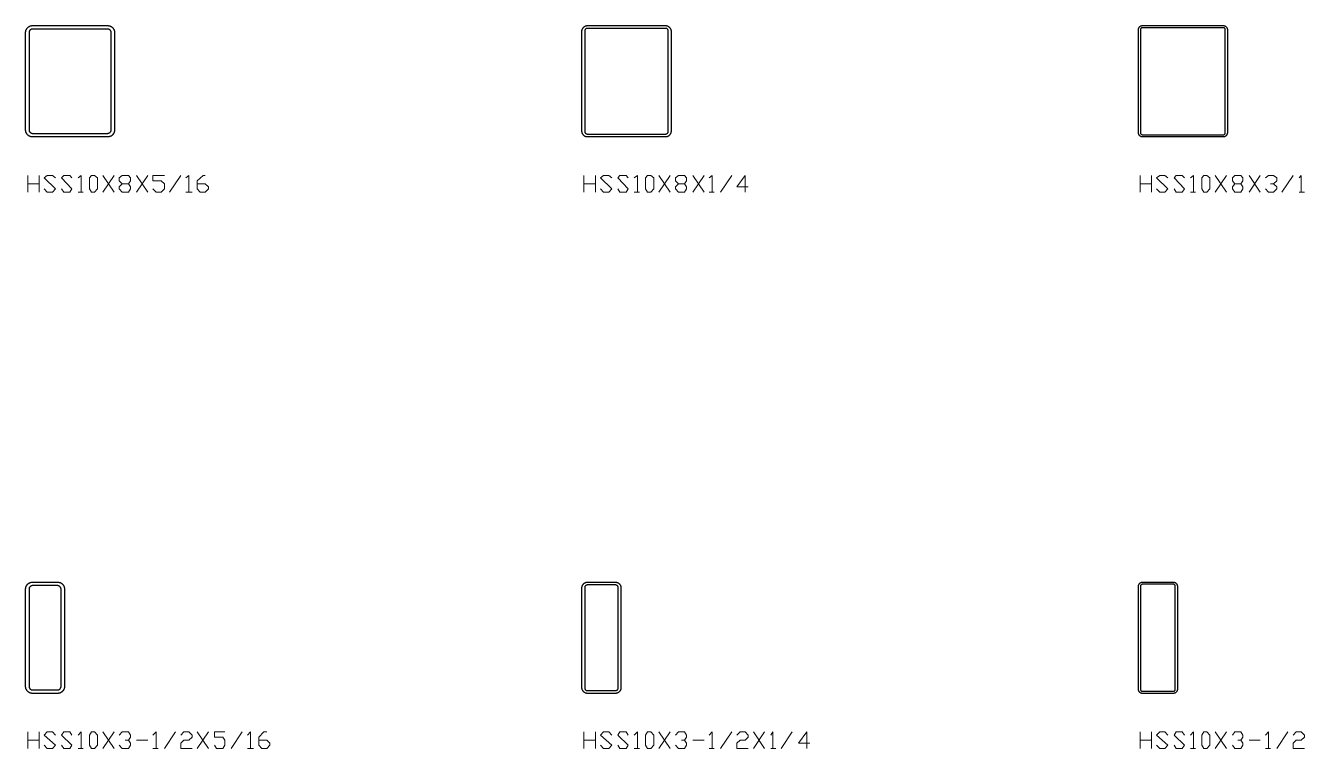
# Model space of a CAD drawing. Header units: inches. Extents: x 0 to 975, y -1305 to 34.
# Drawn here: x 0 to 114.9, y -704.9 to -640 of the extents above; entities that cross this region are included whole.
import ezdxf

# ---------------------------------------------------------------- set-up
doc = ezdxf.new("R2010")
doc.units = ezdxf.units.IN
doc.header["$MEASUREMENT"] = 0
doc.layers.add('AISC_STEEL', color=7, linetype='Continuous')

msp = doc.modelspace()

# ---------------------------------------------------------------- linework, layer by layer
at = {"color": 3, "lineweight": 0}
for p, q in [((0.2, -654.96), (0.2, -653.48)), ((1.22, -653.48), (1.22, -654.96)), ((6.93, -653.48), (7.95, -654.96)), ((6.93, -654.96), (7.95, -653.48)), ((9.98, -653.48), (10.99, -654.96)), ((9.98, -654.96), (10.99, -653.48)), ((12.93, -654.96), (13.94, -653.48)), ((50.18, -654.96), (50.18, -653.48)), ((51.2, -653.48), (51.2, -654.96)), ((56.91, -653.48), (57.93, -654.96)), ((56.91, -654.96), (57.93, -653.48)), ((59.96, -653.48), (60.97, -654.96)), ((59.96, -654.96), (60.97, -653.48)), ((62.45, -654.96), (63.46, -653.48)), ((100.16, -654.96), (100.16, -653.48)), ((101.18, -653.48), (101.18, -654.96)), ((106.9, -653.48), (107.91, -654.96)), ((106.9, -654.96), (107.91, -653.48)), ((109.94, -653.48), (110.95, -654.96)), ((109.94, -654.96), (110.95, -653.48)), ((112.89, -654.96), (113.9, -653.48)), ((0.2, -654.22), (1.22, -654.22)), ((4.72, -654.96), (5.18, -654.96)), ((5.92, -654.96), (5.92, -654.96)), ((14.4, -654.96), (14.96, -654.96)), ((50.18, -654.22), (51.2, -654.22)), ((54.7, -654.96), (55.16, -654.96)), ((55.9, -654.96), (55.9, -654.96)), ((61.43, -654.96), (61.89, -654.96)), ((100.16, -654.22), (101.18, -654.22)), ((104.68, -654.96), (105.14, -654.96)), ((105.88, -654.96), (105.88, -654.96)), ((114.46, -654.96), (114.92, -654.96)), ((0.2, -704.94), (0.2, -703.46)), ((0.2, -704.2), (1.22, -704.2)), ((1.22, -703.46), (1.22, -704.94)), ((6.93, -703.46), (7.95, -704.94)), ((6.93, -704.94), (7.95, -703.46)), ((9.98, -704.2), (10.99, -704.2)), ((12.47, -704.94), (13.48, -703.46)), ((15.42, -703.46), (16.43, -704.94)), ((15.42, -704.94), (16.43, -703.46)), ((18.46, -704.94), (19.47, -703.46)), ((50.18, -704.94), (50.18, -703.46)), ((50.18, -704.2), (51.2, -704.2)), ((51.2, -703.46), (51.2, -704.94)), ((56.91, -703.46), (57.93, -704.94)), ((56.91, -704.94), (57.93, -703.46)), ((59.96, -704.2), (60.97, -704.2)), ((62.45, -704.94), (63.46, -703.46)), ((65.4, -703.46), (66.41, -704.94)), ((65.4, -704.94), (66.41, -703.46)), ((67.89, -704.94), (68.9, -703.46)), ((100.16, -704.94), (100.16, -703.46)), ((100.16, -704.2), (101.18, -704.2)), ((101.18, -703.46), (101.18, -704.94)), ((106.9, -703.46), (107.91, -704.94)), ((106.9, -704.94), (107.91, -703.46)), ((109.94, -704.2), (110.95, -704.2)), ((112.43, -704.94), (113.44, -703.46)), ((4.72, -704.94), (5.18, -704.94)), ((5.92, -704.94), (5.92, -704.94)), ((11.45, -704.94), (11.91, -704.94)), ((19.94, -704.94), (20.49, -704.94)), ((54.7, -704.94), (55.16, -704.94)), ((55.9, -704.94), (55.9, -704.94)), ((61.43, -704.94), (61.89, -704.94)), ((66.97, -704.94), (67.43, -704.94)), ((104.68, -704.94), (105.14, -704.94)), ((105.88, -704.94), (105.88, -704.94)), ((111.41, -704.94), (111.88, -704.94))]:
    msp.add_line(p, q, dxfattribs=at)
for points in [[(1.68, -654.68), (1.95, -654.96), (2.41, -654.96), (2.69, -654.68), (1.68, -653.67), (1.95, -653.48), (2.41, -653.48), (2.69, -653.67)], [(3.24, -654.68), (3.43, -654.96), (3.98, -654.96), (4.17, -654.68), (3.24, -653.67), (3.43, -653.48), (3.98, -653.48), (4.17, -653.67)], [(4.72, -653.67), (5, -653.48), (5, -654.96)], [(9.24, -654.22), (9.42, -654.5), (9.42, -654.68), (9.24, -654.96), (8.68, -654.96), (8.41, -654.68), (8.41, -654.5), (8.68, -654.22), (9.24, -654.22), (9.42, -653.94), (9.42, -653.67), (9.24, -653.48), (8.68, -653.48), (8.41, -653.67), (8.41, -653.94), (8.68, -654.22)], [(11.45, -654.68), (11.73, -654.96), (12.19, -654.96), (12.47, -654.68), (12.47, -654.22), (12.19, -653.94), (11.45, -653.94), (11.45, -653.48), (12.47, -653.48)], [(14.4, -653.67), (14.68, -653.48), (14.68, -654.96)], [(15.42, -654.22), (16.15, -654.22), (16.43, -654.5), (16.43, -654.68), (16.15, -654.96), (15.69, -654.96), (15.42, -654.68), (15.42, -653.94), (15.97, -653.48), (16.15, -653.48)], [(51.66, -654.68), (51.93, -654.96), (52.4, -654.96), (52.67, -654.68), (51.66, -653.67), (51.93, -653.48), (52.4, -653.48), (52.67, -653.67)], [(53.23, -654.68), (53.41, -654.96), (53.96, -654.96), (54.15, -654.68), (53.23, -653.67), (53.41, -653.48), (53.96, -653.48), (54.15, -653.67)], [(54.7, -653.67), (54.98, -653.48), (54.98, -654.96)], [(59.22, -654.22), (59.4, -654.5), (59.4, -654.68), (59.22, -654.96), (58.67, -654.96), (58.39, -654.68), (58.39, -654.5), (58.67, -654.22), (59.22, -654.22), (59.4, -653.94), (59.4, -653.67), (59.22, -653.48), (58.67, -653.48), (58.39, -653.67), (58.39, -653.94), (58.67, -654.22)], [(61.43, -653.67), (61.71, -653.48), (61.71, -654.96)], [(64.94, -654.5), (63.92, -654.5), (64.66, -653.48), (64.66, -654.96)], [(101.64, -654.68), (101.92, -654.96), (102.38, -654.96), (102.65, -654.68), (101.64, -653.67), (101.92, -653.48), (102.38, -653.48), (102.65, -653.67)], [(103.21, -654.68), (103.39, -654.96), (103.94, -654.96), (104.13, -654.68), (103.21, -653.67), (103.39, -653.48), (103.94, -653.48), (104.13, -653.67)], [(104.68, -653.67), (104.96, -653.48), (104.96, -654.96)], [(109.2, -654.22), (109.39, -654.5), (109.39, -654.68), (109.2, -654.96), (108.65, -654.96), (108.46, -654.68), (108.46, -654.5), (108.65, -654.22), (109.2, -654.22), (109.39, -653.94), (109.39, -653.67), (109.2, -653.48), (108.65, -653.48), (108.46, -653.67), (108.46, -653.94), (108.65, -654.22)], [(111.41, -653.67), (111.69, -653.48), (112.15, -653.48), (112.43, -653.67), (112.43, -653.94), (112.15, -654.22), (111.88, -654.22)], [(114.46, -653.67), (114.64, -653.48), (114.64, -654.96)], [(112.15, -654.22), (112.43, -654.5), (112.43, -654.68), (112.15, -654.96), (111.69, -654.96), (111.41, -654.68)], [(1.68, -704.66), (1.95, -704.94), (2.41, -704.94), (2.69, -704.66), (1.68, -703.74), (1.95, -703.46), (2.41, -703.46), (2.69, -703.74)], [(3.24, -704.66), (3.43, -704.94), (3.98, -704.94), (4.17, -704.66), (3.24, -703.74), (3.43, -703.46), (3.98, -703.46), (4.17, -703.74)], [(4.72, -703.74), (5, -703.46), (5, -704.94)], [(8.41, -703.74), (8.68, -703.46), (9.24, -703.46), (9.42, -703.74), (9.42, -703.92), (9.24, -704.2), (8.96, -704.2)], [(9.24, -704.2), (9.42, -704.48), (9.42, -704.66), (9.24, -704.94), (8.68, -704.94), (8.41, -704.66)], [(11.45, -703.74), (11.73, -703.46), (11.73, -704.94)], [(13.94, -703.74), (14.22, -703.46), (14.68, -703.46), (14.96, -703.74), (14.96, -703.92), (14.68, -704.2), (14.22, -704.2), (13.94, -704.48), (13.94, -704.94), (14.96, -704.94)], [(16.98, -704.66), (17.17, -704.94), (17.72, -704.94), (17.91, -704.66), (17.91, -704.2), (17.72, -703.92), (16.98, -703.92), (16.98, -703.46), (17.91, -703.46)], [(19.94, -703.74), (20.21, -703.46), (20.21, -704.94)], [(20.95, -704.2), (21.69, -704.2), (21.96, -704.48), (21.96, -704.66), (21.69, -704.94), (21.23, -704.94), (20.95, -704.66), (20.95, -703.92), (21.41, -703.46), (21.69, -703.46)], [(51.66, -704.66), (51.93, -704.94), (52.4, -704.94), (52.67, -704.66), (51.66, -703.74), (51.93, -703.46), (52.4, -703.46), (52.67, -703.74)], [(53.23, -704.66), (53.41, -704.94), (53.96, -704.94), (54.15, -704.66), (53.23, -703.74), (53.41, -703.46), (53.96, -703.46), (54.15, -703.74)], [(54.7, -703.74), (54.98, -703.46), (54.98, -704.94)], [(58.39, -703.74), (58.67, -703.46), (59.22, -703.46), (59.4, -703.74), (59.4, -703.92), (59.22, -704.2), (58.94, -704.2)], [(59.22, -704.2), (59.4, -704.48), (59.4, -704.66), (59.22, -704.94), (58.67, -704.94), (58.39, -704.66)], [(61.43, -703.74), (61.71, -703.46), (61.71, -704.94)], [(63.92, -703.74), (64.2, -703.46), (64.66, -703.46), (64.94, -703.74), (64.94, -703.92), (64.66, -704.2), (64.2, -704.2), (63.92, -704.48), (63.92, -704.94), (64.94, -704.94)], [(66.97, -703.74), (67.15, -703.46), (67.15, -704.94)], [(70.47, -704.48), (69.46, -704.48), (70.19, -703.46), (70.19, -704.94)], [(101.64, -704.66), (101.92, -704.94), (102.38, -704.94), (102.65, -704.66), (101.64, -703.74), (101.92, -703.46), (102.38, -703.46), (102.65, -703.74)], [(103.21, -704.66), (103.39, -704.94), (103.94, -704.94), (104.13, -704.66), (103.21, -703.74), (103.39, -703.46), (103.94, -703.46), (104.13, -703.74)], [(104.68, -703.74), (104.96, -703.46), (104.96, -704.94)], [(108.46, -703.74), (108.65, -703.46), (109.2, -703.46), (109.39, -703.74), (109.39, -703.92), (109.2, -704.2), (108.92, -704.2)], [(109.2, -704.2), (109.39, -704.48), (109.39, -704.66), (109.2, -704.94), (108.65, -704.94), (108.46, -704.66)], [(111.41, -703.74), (111.69, -703.46), (111.69, -704.94)], [(113.9, -703.74), (114.18, -703.46), (114.64, -703.46), (114.92, -703.74), (114.92, -703.92), (114.64, -704.2), (114.18, -704.2), (113.9, -704.48), (113.9, -704.94), (114.92, -704.94)]]:
    msp.add_lwpolyline(points, dxfattribs=at)
for points in [[(5.92, -654.96), (5.73, -654.68), (5.73, -653.67), (5.92, -653.48), (6.19, -653.48), (6.47, -653.67), (6.47, -654.68), (6.19, -654.96)], [(55.9, -654.96), (55.72, -654.68), (55.72, -653.67), (55.9, -653.48), (56.18, -653.48), (56.45, -653.67), (56.45, -654.68), (56.18, -654.96)], [(105.88, -654.96), (105.7, -654.68), (105.7, -653.67), (105.88, -653.48), (106.16, -653.48), (106.43, -653.67), (106.43, -654.68), (106.16, -654.96)], [(5.92, -704.94), (5.73, -704.66), (5.73, -703.74), (5.92, -703.46), (6.19, -703.46), (6.47, -703.74), (6.47, -704.66), (6.19, -704.94)], [(55.9, -704.94), (55.72, -704.66), (55.72, -703.74), (55.9, -703.46), (56.18, -703.46), (56.45, -703.74), (56.45, -704.66), (56.18, -704.94)], [(105.88, -704.94), (105.7, -704.66), (105.7, -703.74), (105.88, -703.46), (106.16, -703.46), (106.43, -703.74), (106.43, -704.66), (106.16, -704.94)]]:
    msp.add_lwpolyline(points, close=True, dxfattribs=at)
at = {"layer": 'AISC_STEEL'}
for points in [[(7.38, -640), (7.4, -640), (7.43, -640), (7.46, -640.01), (7.49, -640.01), (7.52, -640.02), (7.55, -640.03), (7.58, -640.03), (7.61, -640.04), (7.63, -640.06), (7.66, -640.07), (7.69, -640.08), (7.71, -640.1), (7.74, -640.12), (7.76, -640.13), (7.78, -640.15), (7.81, -640.17), (7.83, -640.19), (7.85, -640.22), (7.87, -640.24), (7.88, -640.26), (7.9, -640.29), (7.92, -640.31), (7.93, -640.34), (7.94, -640.37), (7.96, -640.39), (7.97, -640.42), (7.97, -640.45), (7.98, -640.48), (7.99, -640.51), (7.99, -640.54), (8, -640.57), (8, -640.6), (8, -640.62), (8, -649.38), (8, -649.4), (8, -649.43), (7.99, -649.46), (7.99, -649.49), (7.98, -649.52), (7.97, -649.55), (7.97, -649.58), (7.96, -649.61), (7.94, -649.63), (7.93, -649.66), (7.92, -649.69), (7.9, -649.71), (7.88, -649.74), (7.87, -649.76), (7.85, -649.78), (7.83, -649.81), (7.81, -649.83), (7.78, -649.85), (7.76, -649.87), (7.74, -649.88), (7.71, -649.9), (7.69, -649.92), (7.66, -649.93), (7.63, -649.94), (7.61, -649.96), (7.58, -649.97), (7.55, -649.97), (7.52, -649.98), (7.49, -649.99), (7.46, -649.99), (7.43, -650), (7.4, -650), (7.38, -650), (0.62, -650), (0.6, -650), (0.57, -650), (0.54, -649.99), (0.51, -649.99), (0.48, -649.98), (0.45, -649.97), (0.42, -649.97), (0.39, -649.96), (0.37, -649.94), (0.34, -649.93), (0.31, -649.92), (0.29, -649.9), (0.26, -649.88), (0.24, -649.87), (0.22, -649.85), (0.19, -649.83), (0.17, -649.81), (0.15, -649.78), (0.13, -649.76), (0.12, -649.74), (0.1, -649.71), (0.08, -649.69), (0.07, -649.66), (0.06, -649.63), (0.04, -649.61), (0.03, -649.58), (0.03, -649.55), (0.02, -649.52), (0.01, -649.49), (0.01, -649.46), (0, -649.43), (0, -649.4), (0, -649.38), (0, -640.62), (0, -640.6), (0, -640.57), (0.01, -640.54), (0.01, -640.51), (0.02, -640.48), (0.03, -640.45), (0.03, -640.42), (0.04, -640.39), (0.06, -640.37), (0.07, -640.34), (0.08, -640.31), (0.1, -640.29), (0.12, -640.26), (0.13, -640.24), (0.15, -640.22), (0.17, -640.19), (0.19, -640.17), (0.22, -640.15), (0.24, -640.13), (0.26, -640.12), (0.29, -640.1), (0.31, -640.08), (0.34, -640.07), (0.37, -640.06), (0.39, -640.04), (0.42, -640.03), (0.45, -640.03), (0.48, -640.02), (0.51, -640.01), (0.54, -640.01), (0.57, -640), (0.6, -640), (0.62, -640)], [(57.5, -640), (57.53, -640), (57.56, -640), (57.59, -640.01), (57.62, -640.01), (57.64, -640.02), (57.67, -640.03), (57.7, -640.04), (57.72, -640.05), (57.75, -640.07), (57.77, -640.08), (57.8, -640.1), (57.82, -640.12), (57.84, -640.14), (57.86, -640.16), (57.88, -640.18), (57.9, -640.2), (57.92, -640.23), (57.93, -640.25), (57.95, -640.28), (57.96, -640.3), (57.97, -640.33), (57.98, -640.36), (57.99, -640.38), (57.99, -640.41), (58, -640.44), (58, -640.47), (58, -640.5), (58, -649.5), (58, -649.53), (58, -649.56), (57.99, -649.59), (57.99, -649.62), (57.98, -649.64), (57.97, -649.67), (57.96, -649.7), (57.95, -649.72), (57.93, -649.75), (57.92, -649.77), (57.9, -649.8), (57.88, -649.82), (57.86, -649.84), (57.84, -649.86), (57.82, -649.88), (57.8, -649.9), (57.77, -649.92), (57.75, -649.93), (57.72, -649.95), (57.7, -649.96), (57.67, -649.97), (57.64, -649.98), (57.62, -649.99), (57.59, -649.99), (57.56, -650), (57.53, -650), (57.5, -650), (50.5, -650), (50.47, -650), (50.44, -650), (50.41, -649.99), (50.38, -649.99), (50.36, -649.98), (50.33, -649.97), (50.3, -649.96), (50.28, -649.95), (50.25, -649.93), (50.23, -649.92), (50.2, -649.9), (50.18, -649.88), (50.16, -649.86), (50.14, -649.84), (50.12, -649.82), (50.1, -649.8), (50.08, -649.77), (50.07, -649.75), (50.05, -649.72), (50.04, -649.7), (50.03, -649.67), (50.02, -649.64), (50.01, -649.62), (50.01, -649.59), (50, -649.56), (50, -649.53), (50, -649.5), (50, -640.5), (50, -640.47), (50, -640.44), (50.01, -640.41), (50.01, -640.38), (50.02, -640.36), (50.03, -640.33), (50.04, -640.3), (50.05, -640.28), (50.07, -640.25), (50.08, -640.23), (50.1, -640.2), (50.12, -640.18), (50.14, -640.16), (50.16, -640.14), (50.18, -640.12), (50.2, -640.1), (50.23, -640.08), (50.25, -640.07), (50.28, -640.05), (50.3, -640.04), (50.33, -640.03), (50.36, -640.02), (50.38, -640.01), (50.41, -640.01), (50.44, -640), (50.47, -640), (50.5, -640)], [(107.62, -640), (107.65, -640), (107.68, -640), (107.71, -640.01), (107.74, -640.02), (107.77, -640.03), (107.8, -640.04), (107.82, -640.06), (107.85, -640.07), (107.87, -640.09), (107.89, -640.11), (107.91, -640.13), (107.93, -640.15), (107.94, -640.18), (107.96, -640.2), (107.97, -640.23), (107.98, -640.26), (107.99, -640.29), (108, -640.32), (108, -640.35), (108, -640.38), (108, -649.62), (108, -649.65), (108, -649.68), (107.99, -649.71), (107.98, -649.74), (107.97, -649.77), (107.96, -649.8), (107.94, -649.82), (107.93, -649.85), (107.91, -649.87), (107.89, -649.89), (107.87, -649.91), (107.85, -649.93), (107.82, -649.94), (107.8, -649.96), (107.77, -649.97), (107.74, -649.98), (107.71, -649.99), (107.68, -650), (107.65, -650), (107.62, -650), (100.38, -650), (100.35, -650), (100.32, -650), (100.29, -649.99), (100.26, -649.98), (100.23, -649.97), (100.2, -649.96), (100.18, -649.94), (100.15, -649.93), (100.13, -649.91), (100.11, -649.89), (100.09, -649.87), (100.07, -649.85), (100.06, -649.82), (100.04, -649.8), (100.03, -649.77), (100.02, -649.74), (100.01, -649.71), (100, -649.68), (100, -649.65), (100, -649.62), (100, -640.38), (100, -640.35), (100, -640.32), (100.01, -640.29), (100.02, -640.26), (100.03, -640.23), (100.04, -640.2), (100.06, -640.18), (100.07, -640.15), (100.09, -640.13), (100.11, -640.11), (100.13, -640.09), (100.15, -640.07), (100.18, -640.06), (100.2, -640.04), (100.23, -640.03), (100.26, -640.02), (100.29, -640.01), (100.32, -640), (100.35, -640), (100.38, -640)], [(0.62, -640.31), (0.6, -640.31), (0.57, -640.32), (0.54, -640.32), (0.51, -640.33), (0.49, -640.35), (0.46, -640.36), (0.44, -640.38), (0.41, -640.39), (0.39, -640.41), (0.38, -640.44), (0.36, -640.46), (0.35, -640.49), (0.33, -640.51), (0.32, -640.54), (0.32, -640.57), (0.31, -640.6), (0.31, -640.62), (0.31, -649.38), (0.31, -649.4), (0.32, -649.43), (0.32, -649.46), (0.33, -649.49), (0.35, -649.51), (0.36, -649.54), (0.38, -649.56), (0.39, -649.59), (0.41, -649.61), (0.44, -649.62), (0.46, -649.64), (0.49, -649.65), (0.51, -649.67), (0.54, -649.68), (0.57, -649.68), (0.6, -649.69), (0.62, -649.69), (7.38, -649.69), (7.4, -649.69), (7.43, -649.68), (7.46, -649.68), (7.49, -649.67), (7.51, -649.65), (7.54, -649.64), (7.56, -649.62), (7.59, -649.61), (7.61, -649.59), (7.62, -649.56), (7.64, -649.54), (7.65, -649.51), (7.67, -649.49), (7.68, -649.46), (7.68, -649.43), (7.69, -649.4), (7.69, -649.38), (7.69, -640.62), (7.69, -640.6), (7.68, -640.57), (7.68, -640.54), (7.67, -640.51), (7.65, -640.49), (7.64, -640.46), (7.62, -640.44), (7.61, -640.41), (7.59, -640.39), (7.56, -640.38), (7.54, -640.36), (7.51, -640.35), (7.49, -640.33), (7.46, -640.32), (7.43, -640.32), (7.4, -640.31), (7.38, -640.31)], [(50.5, -640.25), (50.47, -640.25), (50.44, -640.26), (50.42, -640.26), (50.39, -640.27), (50.37, -640.29), (50.34, -640.3), (50.32, -640.32), (50.3, -640.34), (50.29, -640.37), (50.27, -640.39), (50.26, -640.42), (50.26, -640.44), (50.25, -640.47), (50.25, -640.5), (50.25, -649.5), (50.25, -649.53), (50.26, -649.56), (50.26, -649.58), (50.27, -649.61), (50.29, -649.63), (50.3, -649.66), (50.32, -649.68), (50.34, -649.7), (50.37, -649.71), (50.39, -649.73), (50.42, -649.74), (50.44, -649.74), (50.47, -649.75), (50.5, -649.75), (57.5, -649.75), (57.53, -649.75), (57.56, -649.74), (57.58, -649.74), (57.61, -649.73), (57.63, -649.71), (57.66, -649.7), (57.68, -649.68), (57.7, -649.66), (57.71, -649.63), (57.73, -649.61), (57.74, -649.58), (57.74, -649.56), (57.75, -649.53), (57.75, -649.5), (57.75, -640.5), (57.75, -640.47), (57.74, -640.44), (57.74, -640.42), (57.73, -640.39), (57.71, -640.37), (57.7, -640.34), (57.68, -640.32), (57.66, -640.3), (57.63, -640.29), (57.61, -640.27), (57.58, -640.26), (57.56, -640.26), (57.53, -640.25), (57.5, -640.25)], [(100.38, -640.19), (100.35, -640.19), (100.33, -640.19), (100.3, -640.2), (100.28, -640.21), (100.26, -640.23), (100.24, -640.24), (100.23, -640.26), (100.21, -640.28), (100.2, -640.3), (100.19, -640.33), (100.19, -640.35), (100.19, -640.38), (100.19, -649.62), (100.19, -649.65), (100.19, -649.67), (100.2, -649.7), (100.21, -649.72), (100.23, -649.74), (100.24, -649.76), (100.26, -649.77), (100.28, -649.79), (100.3, -649.8), (100.33, -649.81), (100.35, -649.81), (100.38, -649.81), (107.62, -649.81), (107.65, -649.81), (107.67, -649.81), (107.7, -649.8), (107.72, -649.79), (107.74, -649.77), (107.76, -649.76), (107.77, -649.74), (107.79, -649.72), (107.8, -649.7), (107.81, -649.67), (107.81, -649.65), (107.81, -649.62), (107.81, -640.38), (107.81, -640.35), (107.81, -640.33), (107.8, -640.3), (107.79, -640.28), (107.77, -640.26), (107.76, -640.24), (107.74, -640.23), (107.72, -640.21), (107.7, -640.2), (107.67, -640.19), (107.65, -640.19), (107.62, -640.19)], [(2.88, -690), (2.9, -690), (2.93, -690), (2.96, -690.01), (2.99, -690.01), (3.02, -690.02), (3.05, -690.03), (3.08, -690.03), (3.11, -690.04), (3.13, -690.06), (3.16, -690.07), (3.19, -690.08), (3.21, -690.1), (3.24, -690.12), (3.26, -690.13), (3.28, -690.15), (3.31, -690.17), (3.33, -690.19), (3.35, -690.22), (3.37, -690.24), (3.38, -690.26), (3.4, -690.29), (3.42, -690.31), (3.43, -690.34), (3.44, -690.37), (3.46, -690.39), (3.47, -690.42), (3.47, -690.45), (3.48, -690.48), (3.49, -690.51), (3.49, -690.54), (3.5, -690.57), (3.5, -690.6), (3.5, -690.62), (3.5, -699.38), (3.5, -699.4), (3.5, -699.43), (3.49, -699.46), (3.49, -699.49), (3.48, -699.52), (3.47, -699.55), (3.47, -699.58), (3.46, -699.61), (3.44, -699.63), (3.43, -699.66), (3.42, -699.69), (3.4, -699.71), (3.38, -699.74), (3.37, -699.76), (3.35, -699.78), (3.33, -699.81), (3.31, -699.83), (3.28, -699.85), (3.26, -699.87), (3.24, -699.88), (3.21, -699.9), (3.19, -699.92), (3.16, -699.93), (3.13, -699.94), (3.11, -699.96), (3.08, -699.97), (3.05, -699.97), (3.02, -699.98), (2.99, -699.99), (2.96, -699.99), (2.93, -700), (2.9, -700), (2.88, -700), (0.62, -700), (0.6, -700), (0.57, -700), (0.54, -699.99), (0.51, -699.99), (0.48, -699.98), (0.45, -699.97), (0.42, -699.97), (0.39, -699.96), (0.37, -699.94), (0.34, -699.93), (0.31, -699.92), (0.29, -699.9), (0.26, -699.88), (0.24, -699.87), (0.22, -699.85), (0.19, -699.83), (0.17, -699.81), (0.15, -699.78), (0.13, -699.76), (0.12, -699.74), (0.1, -699.71), (0.08, -699.69), (0.07, -699.66), (0.06, -699.63), (0.04, -699.61), (0.03, -699.58), (0.03, -699.55), (0.02, -699.52), (0.01, -699.49), (0.01, -699.46), (0, -699.43), (0, -699.4), (0, -699.38), (0, -690.62), (0, -690.6), (0, -690.57), (0.01, -690.54), (0.01, -690.51), (0.02, -690.48), (0.03, -690.45), (0.03, -690.42), (0.04, -690.39), (0.06, -690.37), (0.07, -690.34), (0.08, -690.31), (0.1, -690.29), (0.12, -690.26), (0.13, -690.24), (0.15, -690.22), (0.17, -690.19), (0.19, -690.17), (0.22, -690.15), (0.24, -690.13), (0.26, -690.12), (0.29, -690.1), (0.31, -690.08), (0.34, -690.07), (0.37, -690.06), (0.39, -690.04), (0.42, -690.03), (0.45, -690.03), (0.48, -690.02), (0.51, -690.01), (0.54, -690.01), (0.57, -690), (0.6, -690), (0.62, -690)], [(0.62, -690.31), (0.6, -690.31), (0.57, -690.32), (0.54, -690.32), (0.51, -690.33), (0.49, -690.35), (0.46, -690.36), (0.44, -690.38), (0.41, -690.39), (0.39, -690.41), (0.38, -690.44), (0.36, -690.46), (0.35, -690.49), (0.33, -690.51), (0.32, -690.54), (0.32, -690.57), (0.31, -690.6), (0.31, -690.62), (0.31, -699.38), (0.31, -699.4), (0.32, -699.43), (0.32, -699.46), (0.33, -699.49), (0.35, -699.51), (0.36, -699.54), (0.38, -699.56), (0.39, -699.59), (0.41, -699.61), (0.44, -699.62), (0.46, -699.64), (0.49, -699.65), (0.51, -699.67), (0.54, -699.68), (0.57, -699.68), (0.6, -699.69), (0.62, -699.69), (2.88, -699.69), (2.9, -699.69), (2.93, -699.68), (2.96, -699.68), (2.99, -699.67), (3.01, -699.65), (3.04, -699.64), (3.06, -699.62), (3.09, -699.61), (3.11, -699.59), (3.12, -699.56), (3.14, -699.54), (3.15, -699.51), (3.17, -699.49), (3.18, -699.46), (3.18, -699.43), (3.19, -699.4), (3.19, -699.38), (3.19, -690.62), (3.19, -690.6), (3.18, -690.57), (3.18, -690.54), (3.17, -690.51), (3.15, -690.49), (3.14, -690.46), (3.12, -690.44), (3.11, -690.41), (3.09, -690.39), (3.06, -690.38), (3.04, -690.36), (3.01, -690.35), (2.99, -690.33), (2.96, -690.32), (2.93, -690.32), (2.9, -690.31), (2.88, -690.31)], [(53, -690), (53.03, -690), (53.06, -690), (53.09, -690.01), (53.12, -690.01), (53.14, -690.02), (53.17, -690.03), (53.2, -690.04), (53.22, -690.05), (53.25, -690.07), (53.27, -690.08), (53.3, -690.1), (53.32, -690.12), (53.34, -690.14), (53.36, -690.16), (53.38, -690.18), (53.4, -690.2), (53.42, -690.23), (53.43, -690.25), (53.45, -690.28), (53.46, -690.3), (53.47, -690.33), (53.48, -690.36), (53.49, -690.38), (53.49, -690.41), (53.5, -690.44), (53.5, -690.47), (53.5, -690.5), (53.5, -699.5), (53.5, -699.53), (53.5, -699.56), (53.49, -699.59), (53.49, -699.62), (53.48, -699.64), (53.47, -699.67), (53.46, -699.7), (53.45, -699.72), (53.43, -699.75), (53.42, -699.77), (53.4, -699.8), (53.38, -699.82), (53.36, -699.84), (53.34, -699.86), (53.32, -699.88), (53.3, -699.9), (53.27, -699.92), (53.25, -699.93), (53.22, -699.95), (53.2, -699.96), (53.17, -699.97), (53.14, -699.98), (53.12, -699.99), (53.09, -699.99), (53.06, -700), (53.03, -700), (53, -700), (50.5, -700), (50.47, -700), (50.44, -700), (50.41, -699.99), (50.38, -699.99), (50.36, -699.98), (50.33, -699.97), (50.3, -699.96), (50.28, -699.95), (50.25, -699.93), (50.23, -699.92), (50.2, -699.9), (50.18, -699.88), (50.16, -699.86), (50.14, -699.84), (50.12, -699.82), (50.1, -699.8), (50.08, -699.77), (50.07, -699.75), (50.05, -699.72), (50.04, -699.7), (50.03, -699.67), (50.02, -699.64), (50.01, -699.62), (50.01, -699.59), (50, -699.56), (50, -699.53), (50, -699.5), (50, -690.5), (50, -690.47), (50, -690.44), (50.01, -690.41), (50.01, -690.38), (50.02, -690.36), (50.03, -690.33), (50.04, -690.3), (50.05, -690.28), (50.07, -690.25), (50.08, -690.23), (50.1, -690.2), (50.12, -690.18), (50.14, -690.16), (50.16, -690.14), (50.18, -690.12), (50.2, -690.1), (50.23, -690.08), (50.25, -690.07), (50.28, -690.05), (50.3, -690.04), (50.33, -690.03), (50.36, -690.02), (50.38, -690.01), (50.41, -690.01), (50.44, -690), (50.47, -690), (50.5, -690)], [(50.5, -690.25), (50.47, -690.25), (50.44, -690.26), (50.42, -690.26), (50.39, -690.27), (50.37, -690.29), (50.34, -690.3), (50.32, -690.32), (50.3, -690.34), (50.29, -690.37), (50.27, -690.39), (50.26, -690.42), (50.26, -690.44), (50.25, -690.47), (50.25, -690.5), (50.25, -699.5), (50.25, -699.53), (50.26, -699.56), (50.26, -699.58), (50.27, -699.61), (50.29, -699.63), (50.3, -699.66), (50.32, -699.68), (50.34, -699.7), (50.37, -699.71), (50.39, -699.73), (50.42, -699.74), (50.44, -699.74), (50.47, -699.75), (50.5, -699.75), (53, -699.75), (53.03, -699.75), (53.06, -699.74), (53.08, -699.74), (53.11, -699.73), (53.13, -699.71), (53.16, -699.7), (53.18, -699.68), (53.2, -699.66), (53.21, -699.63), (53.23, -699.61), (53.24, -699.58), (53.24, -699.56), (53.25, -699.53), (53.25, -699.5), (53.25, -690.5), (53.25, -690.47), (53.24, -690.44), (53.24, -690.42), (53.23, -690.39), (53.21, -690.37), (53.2, -690.34), (53.18, -690.32), (53.16, -690.3), (53.13, -690.29), (53.11, -690.27), (53.08, -690.26), (53.06, -690.26), (53.03, -690.25), (53, -690.25)], [(103.12, -690), (103.15, -690), (103.18, -690), (103.21, -690.01), (103.24, -690.02), (103.27, -690.03), (103.3, -690.04), (103.32, -690.06), (103.35, -690.07), (103.37, -690.09), (103.39, -690.11), (103.41, -690.13), (103.43, -690.15), (103.44, -690.18), (103.46, -690.2), (103.47, -690.23), (103.48, -690.26), (103.49, -690.29), (103.5, -690.32), (103.5, -690.35), (103.5, -690.38), (103.5, -699.62), (103.5, -699.65), (103.5, -699.68), (103.49, -699.71), (103.48, -699.74), (103.47, -699.77), (103.46, -699.8), (103.44, -699.82), (103.43, -699.85), (103.41, -699.87), (103.39, -699.89), (103.37, -699.91), (103.35, -699.93), (103.32, -699.94), (103.3, -699.96), (103.27, -699.97), (103.24, -699.98), (103.21, -699.99), (103.18, -700), (103.15, -700), (103.12, -700), (100.38, -700), (100.35, -700), (100.32, -700), (100.29, -699.99), (100.26, -699.98), (100.23, -699.97), (100.2, -699.96), (100.18, -699.94), (100.15, -699.93), (100.13, -699.91), (100.11, -699.89), (100.09, -699.87), (100.07, -699.85), (100.06, -699.82), (100.04, -699.8), (100.03, -699.77), (100.02, -699.74), (100.01, -699.71), (100, -699.68), (100, -699.65), (100, -699.62), (100, -690.38), (100, -690.35), (100, -690.32), (100.01, -690.29), (100.02, -690.26), (100.03, -690.23), (100.04, -690.2), (100.06, -690.18), (100.07, -690.15), (100.09, -690.13), (100.11, -690.11), (100.13, -690.09), (100.15, -690.07), (100.18, -690.06), (100.2, -690.04), (100.23, -690.03), (100.26, -690.02), (100.29, -690.01), (100.32, -690), (100.35, -690), (100.38, -690)], [(100.38, -690.19), (100.35, -690.19), (100.33, -690.19), (100.3, -690.2), (100.28, -690.21), (100.26, -690.23), (100.24, -690.24), (100.23, -690.26), (100.21, -690.28), (100.2, -690.3), (100.19, -690.33), (100.19, -690.35), (100.19, -690.38), (100.19, -699.62), (100.19, -699.65), (100.19, -699.67), (100.2, -699.7), (100.21, -699.72), (100.23, -699.74), (100.24, -699.76), (100.26, -699.77), (100.28, -699.79), (100.3, -699.8), (100.33, -699.81), (100.35, -699.81), (100.38, -699.81), (103.12, -699.81), (103.15, -699.81), (103.17, -699.81), (103.2, -699.8), (103.22, -699.79), (103.24, -699.77), (103.26, -699.76), (103.27, -699.74), (103.29, -699.72), (103.3, -699.7), (103.31, -699.67), (103.31, -699.65), (103.31, -699.62), (103.31, -690.38), (103.31, -690.35), (103.31, -690.33), (103.3, -690.3), (103.29, -690.28), (103.27, -690.26), (103.26, -690.24), (103.24, -690.23), (103.22, -690.21), (103.2, -690.2), (103.17, -690.19), (103.15, -690.19), (103.12, -690.19)]]:
    msp.add_lwpolyline(points, close=True, dxfattribs=at)

doc.saveas('drawing.dxf')
